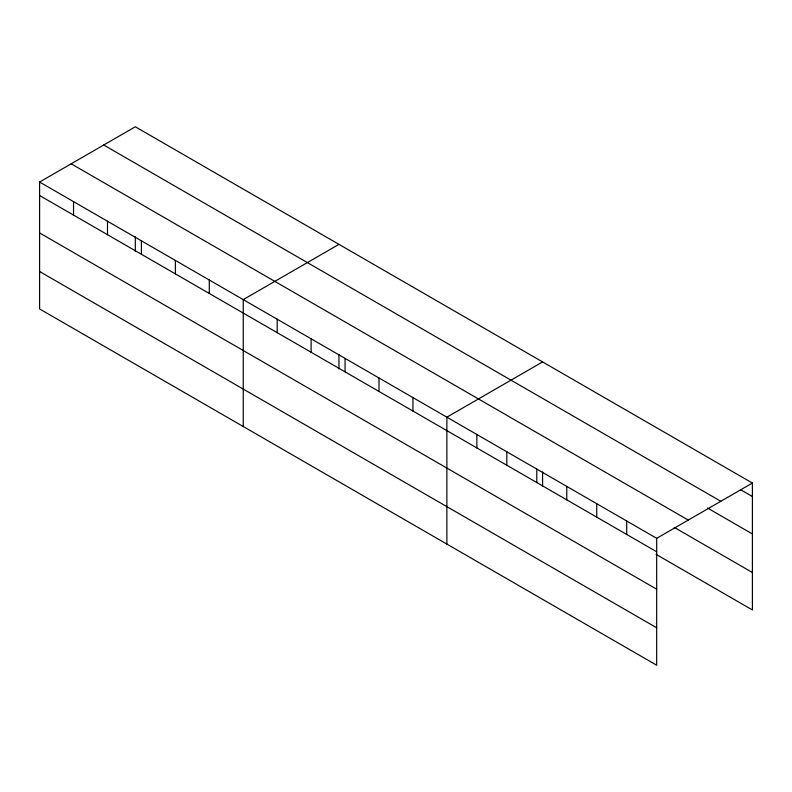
<?xml version="1.0" encoding="UTF-8"?>
<svg xmlns="http://www.w3.org/2000/svg" width="792" height="792" viewBox="0 0 792 792"><rect width="100%" height="100%" fill="white"/><g stroke="black" fill="none" stroke-linecap="round" stroke-linejoin="round"><path stroke-width="1.19" d="M39.6 182.041L656.687 538.312L656.687 665.221L39.6 308.949L39.6 182.041L135.313 126.779L752.4 483.051L752.4 609.959L656.063 554.341M338.956 244.352L243.243 299.614L243.243 426.522M542.589 361.924L446.876 417.176L446.876 544.084M656.687 538.312L752.4 483.051M740.629 489.713L752.4 496.505M103.732 145.015L720.819 501.287M707.444 507.989L752.4 533.947M71.181 163.805L688.268 520.077M674.259 527.403L752.4 572.517M39.6 195.495L656.687 551.767M39.6 232.937L656.687 589.208M39.6 271.507L656.687 627.779M626.71 521.007L626.71 534.461M596.742 503.702L596.742 517.156M566.765 486.397L566.765 499.851M542.589 471.923L542.589 486.417M536.798 469.092L536.798 482.546M506.821 451.787L506.821 465.241M476.853 434.481L476.853 447.945M412.939 397.584L412.939 411.038M379.002 377.992L379.002 391.446M345.055 358.39L345.055 371.854M338.956 354.351L338.956 368.844M311.117 338.798L311.117 352.252M277.18 319.206L277.18 332.66M209.296 280.012L209.296 293.476M175.359 260.42L175.359 273.874M141.421 240.827L141.421 254.282M135.313 236.778L135.313 251.272M107.484 221.225L107.484 234.689M73.537 201.633L73.537 215.087"/></g></svg>
